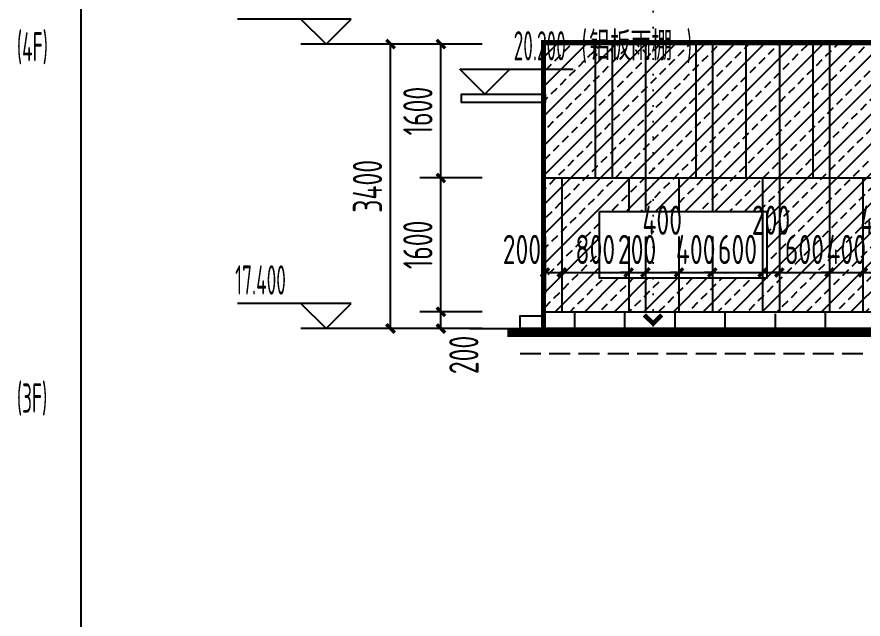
# Model space of a CAD drawing. Extents: x -863035 to 270371, y -8918 to 240488.
# Drawn here: x -256410 to -246295, y 126594 to 133793 of the extents above; entities that cross this region are included whole.
import ezdxf

# ---------------------------------------------------------------- set-up
doc = ezdxf.new("R2010")
doc.units = 0
doc.header["$LTSCALE"] = 1000
doc.header["$MEASUREMENT"] = 0
for name, pattern in [('109-34 轴网$0$L1$0$$AUDIT_BAD_LTYPE1', [0]), ('DASH', [0.35, 0.25, -0.1]), ('DOT2', [0.125, 0, -0.125])]:
    doc.linetypes.add(name, pattern=pattern)
for name, color, linetype in [('01-标注_尺寸', 124, 'Continuous'), ('01-标注_标高', 200, 'Continuous'), ('01-标注_符号', 200, 'Continuous'), ('02-TEXT_标注', 130, 'Continuous'), ('05-填充_156', 156, 'Continuous'), ('A-C_窗', 140, 'Continuous'), ('E-墙面分格', 146, 'Continuous'), ('E-立面轮廓', 241, 'Continuous')]:
    doc.layers.add(name, color=color, linetype=linetype)
doc.layers.add('04-不打印_辅助线', color=165, linetype='Continuous', plot=False)
doc.styles.add('_TCH_DIM', font='ROS1', dxfattribs={"width": 0.75, "bigfont": 'JD'})
doc.styles.add('_TCH_DIM_T3', font='ROS1', dxfattribs={"width": 0.75, "bigfont": 'JD'})
doc.styles.add('logo-3', font='', dxfattribs={"width": 0.8})
doc.styles.get('logo-3').set_extended_font_data('SimSun')
doc.dimstyles.new('_TCH_ARCH&&100', dxfattribs={"dimtxt": 350, "dimasz": 100, "dimexe": 250, "dimexo": 300, "dimgap": 100, "dimtad": 1, "dimdec": 0, "dimzin": 0, "dimdsep": 46, "dimtxsty": '_TCH_DIM_T3', "dimblk": 'ARCHTICK', "dimcen": 0.09, "dimclrt": 7, "dimazin": 2, "dimtfac": 1, "dimtdec": 0, "dimtix": 1, "dimtmove": 2, "dimatfit": 3, "dimfxl": 0, "dimtolj": 1, "dimtzin": 0, "dimarcsym": 0})
doc.dimstyles.new('副本 ISO-1', dxfattribs={"dimtxt": 2.5, "dimasz": 1.5, "dimexe": 1.25, "dimexo": 0.625, "dimtad": 1, "dimdec": 0, "dimtxsty": 'logo-3', "dimblk": 'ARCHTICK', "dimcen": 2.5, "dimdle": 1, "dimadec": 0, "dimazin": 0, "dimtfac": 1, "dimtdec": 0, "dimtix": 1, "dimtmove": 0, "dimatfit": 3, "dimldrblk": 'AR', "dimfxl": 0, "dimarcsym": 0})

# ---------------------------------------------------------------- blocks, each defined once
blk = doc.blocks.new('htgrsjuhytj')
at = {"layer": '02-TEXT_标注', "style": '_TCH_DIM', "width": 0.5625}
for s, p in [('(4F)', (56005.2, -10413.3)), ('(3F)', (56005.2, -14613.3))]:
    blk.add_text(s, height=350, dxfattribs=at).set_placement(p)
blk = doc.blocks.new('_ArchTick')
at = {"color": 0, "linetype": 'ByBlock', "const_width": 0.4}
blk.add_lwpolyline([(-0.5, -0.5), (0.5, 0.5)], dxfattribs=at)
blk = doc.blocks.new('*X7')
at = {"color": 0}
for p, q in [((-1012.3116, 1692.7221), (-1012.3116, 1692.7226)), ((-1012.3115, 1692.7227), (-1012.2838, 1692.7227)), ((-1012.3111, 1692.7217), (-1012.2828, 1692.7217)), ((-1012.3106, 1692.7211), (-1012.3106, 1692.7236)), ((-1012.3105, 1692.7237), (-1012.2848, 1692.7237)), ((-1012.3101, 1692.7207), (-1012.2818, 1692.7207)), ((-1012.3096, 1692.7201), (-1012.3096, 1692.7246)), ((-1012.3095, 1692.7247), (-1012.2858, 1692.7247)), ((-1012.3091, 1692.7197), (-1012.2808, 1692.7197)), ((-1012.3086, 1692.7191), (-1012.3086, 1692.7256)), ((-1012.3085, 1692.7257), (-1012.2868, 1692.7257)), ((-1012.3081, 1692.7187), (-1012.2798, 1692.7187)), ((-1012.3076, 1692.7181), (-1012.3076, 1692.7266)), ((-1012.3075, 1692.7267), (-1012.2878, 1692.7267)), ((-1012.3071, 1692.7177), (-1012.2788, 1692.7177)), ((-1012.3066, 1692.7171), (-1012.3066, 1692.7276)), ((-1012.3065, 1692.7277), (-1012.2888, 1692.7277)), ((-1012.3061, 1692.7167), (-1012.2778, 1692.7167)), ((-1012.3056, 1692.7161), (-1012.3056, 1692.7286)), ((-1012.3055, 1692.7287), (-1012.2898, 1692.7287)), ((-1012.3051, 1692.7157), (-1012.2768, 1692.7157)), ((-1012.3046, 1692.7151), (-1012.3046, 1692.7296)), ((-1012.3045, 1692.7297), (-1012.2908, 1692.7297)), ((-1012.3041, 1692.7147), (-1012.2758, 1692.7147)), ((-1012.3036, 1692.7141), (-1012.3036, 1692.7306)), ((-1012.3035, 1692.7307), (-1012.2918, 1692.7307)), ((-1012.3031, 1692.7137), (-1012.2748, 1692.7137)), ((-1012.3026, 1692.7131), (-1012.3026, 1692.7316)), ((-1012.3025, 1692.7317), (-1012.2928, 1692.7317)), ((-1012.3021, 1692.7127), (-1012.2738, 1692.7127)), ((-1012.3016, 1692.7121), (-1012.3016, 1692.7326)), ((-1012.3015, 1692.7327), (-1012.2938, 1692.7327)), ((-1012.3011, 1692.7117), (-1012.2728, 1692.7117)), ((-1012.3006, 1692.7111), (-1012.3006, 1692.7336)), ((-1012.3005, 1692.7337), (-1012.2948, 1692.7337)), ((-1012.3001, 1692.7107), (-1012.2718, 1692.7107)), ((-1012.2996, 1692.7101), (-1012.2996, 1692.7346)), ((-1012.2995, 1692.7347), (-1012.2958, 1692.7347)), ((-1012.2991, 1692.7097), (-1012.2708, 1692.7097)), ((-1012.2986, 1692.7091), (-1012.2986, 1692.7356)), ((-1012.2985, 1692.7357), (-1012.2968, 1692.7357)), ((-1012.2981, 1692.7087), (-1012.2698, 1692.7087)), ((-1012.2976, 1692.7081), (-1012.2976, 1692.7364)), ((-1012.2971, 1692.7077), (-1012.2688, 1692.7077)), ((-1012.2966, 1692.7071), (-1012.2966, 1692.7354)), ((-1012.2961, 1692.7067), (-1012.2678, 1692.7067)), ((-1012.2956, 1692.7061), (-1012.2956, 1692.7344)), ((-1012.2951, 1692.7057), (-1012.2668, 1692.7057)), ((-1012.2946, 1692.7051), (-1012.2946, 1692.7334)), ((-1012.2941, 1692.7047), (-1012.2658, 1692.7047)), ((-1012.2936, 1692.7041), (-1012.2936, 1692.7324)), ((-1012.2931, 1692.7037), (-1012.2648, 1692.7037)), ((-1012.2926, 1692.7031), (-1012.2926, 1692.7314)), ((-1012.2921, 1692.7027), (-1012.2638, 1692.7027)), ((-1012.2916, 1692.7021), (-1012.2916, 1692.7304)), ((-1012.2911, 1692.7017), (-1012.2628, 1692.7017)), ((-1012.2906, 1692.7011), (-1012.2906, 1692.7294)), ((-1012.2901, 1692.7007), (-1012.2618, 1692.7007)), ((-1012.2896, 1692.7001), (-1012.2896, 1692.7284)), ((-1012.2886, 1692.6991), (-1012.2886, 1692.7274)), ((-1012.2876, 1692.6981), (-1012.2876, 1692.7264)), ((-1012.2866, 1692.6971), (-1012.2866, 1692.7254)), ((-1012.2856, 1692.6961), (-1012.2856, 1692.7244)), ((-1012.2846, 1692.6951), (-1012.2846, 1692.7234)), ((-1012.2836, 1692.6941), (-1012.2836, 1692.7224)), ((-1012.2826, 1692.6931), (-1012.2826, 1692.7214)), ((-1012.2816, 1692.6921), (-1012.2816, 1692.7204)), ((-1012.2806, 1692.6911), (-1012.2806, 1692.7194)), ((-1012.2796, 1692.6901), (-1012.2796, 1692.7184)), ((-1012.2786, 1692.6891), (-1012.2786, 1692.7174)), ((-1012.2776, 1692.6881), (-1012.2776, 1692.7164)), ((-1012.2766, 1692.6871), (-1012.2766, 1692.7154)), ((-1012.2756, 1692.6861), (-1012.2756, 1692.7144)), ((-1012.2746, 1692.6851), (-1012.2746, 1692.7134)), ((-1012.2736, 1692.6841), (-1012.2736, 1692.7124)), ((-1012.2726, 1692.6831), (-1012.2726, 1692.7114)), ((-1012.2716, 1692.6821), (-1012.2716, 1692.7104)), ((-1012.2706, 1692.6811), (-1012.2706, 1692.7094)), ((-1012.2696, 1692.6801), (-1012.2696, 1692.7084)), ((-1012.2686, 1692.6791), (-1012.2686, 1692.7074)), ((-1012.2676, 1692.6781), (-1012.2676, 1692.7064)), ((-1012.2666, 1692.6771), (-1012.2666, 1692.7054)), ((-1012.2656, 1692.6761), (-1012.2656, 1692.7044)), ((-1012.2646, 1692.6751), (-1012.2646, 1692.7034)), ((-1012.2636, 1692.6741), (-1012.2636, 1692.7024)), ((-1012.2626, 1692.6731), (-1012.2626, 1692.7014)), ((-1012.2616, 1692.6721), (-1012.2616, 1692.7004)), ((-1012.2906, 1692.6387), (-1012.2623, 1692.6387)), ((-1012.2906, 1692.6104), (-1012.2906, 1692.6387)), ((-1012.2896, 1692.6397), (-1012.2613, 1692.6397)), ((-1012.2896, 1692.6114), (-1012.2896, 1692.6397)), ((-1012.2891, 1692.6997), (-1012.2608, 1692.6997)), ((-1012.2886, 1692.6407), (-1012.2603, 1692.6407)), ((-1012.2886, 1692.6124), (-1012.2886, 1692.6407)), ((-1012.2881, 1692.6987), (-1012.2598, 1692.6987)), ((-1012.2876, 1692.6417), (-1012.2593, 1692.6417)), ((-1012.2876, 1692.6134), (-1012.2876, 1692.6417)), ((-1012.2871, 1692.6977), (-1012.2588, 1692.6977)), ((-1012.2866, 1692.6427), (-1012.2583, 1692.6427)), ((-1012.2866, 1692.6144), (-1012.2866, 1692.6427)), ((-1012.2861, 1692.6967), (-1012.2578, 1692.6967)), ((-1012.2856, 1692.6437), (-1012.2573, 1692.6437)), ((-1012.2856, 1692.6154), (-1012.2856, 1692.6437)), ((-1012.2851, 1692.6957), (-1012.2568, 1692.6957)), ((-1012.2846, 1692.6447), (-1012.2563, 1692.6447)), ((-1012.2846, 1692.6164), (-1012.2846, 1692.6447)), ((-1012.2841, 1692.6947), (-1012.2558, 1692.6947)), ((-1012.2836, 1692.6457), (-1012.2553, 1692.6457)), ((-1012.2836, 1692.6174), (-1012.2836, 1692.6457)), ((-1012.2831, 1692.6937), (-1012.2548, 1692.6937)), ((-1012.2826, 1692.6467), (-1012.2543, 1692.6467)), ((-1012.2826, 1692.6184), (-1012.2826, 1692.6467)), ((-1012.2821, 1692.6927), (-1012.2538, 1692.6927)), ((-1012.2816, 1692.6477), (-1012.2533, 1692.6477)), ((-1012.2816, 1692.6194), (-1012.2816, 1692.6477)), ((-1012.2811, 1692.6917), (-1012.2528, 1692.6917)), ((-1012.2806, 1692.6487), (-1012.2523, 1692.6487)), ((-1012.2806, 1692.6204), (-1012.2806, 1692.6487)), ((-1012.2801, 1692.6907), (-1012.2518, 1692.6907)), ((-1012.2796, 1692.6497), (-1012.2513, 1692.6497)), ((-1012.2796, 1692.6214), (-1012.2796, 1692.6497)), ((-1012.2791, 1692.6897), (-1012.2508, 1692.6897)), ((-1012.2786, 1692.6507), (-1012.2503, 1692.6507)), ((-1012.2786, 1692.6224), (-1012.2786, 1692.6507)), ((-1012.2781, 1692.6887), (-1012.2498, 1692.6887)), ((-1012.2776, 1692.6517), (-1012.2493, 1692.6517)), ((-1012.2776, 1692.6234), (-1012.2776, 1692.6517)), ((-1012.2771, 1692.6877), (-1012.2488, 1692.6877)), ((-1012.2766, 1692.6527), (-1012.2483, 1692.6527)), ((-1012.2766, 1692.6244), (-1012.2766, 1692.6527)), ((-1012.2761, 1692.6867), (-1012.2478, 1692.6867)), ((-1012.2756, 1692.6537), (-1012.2473, 1692.6537)), ((-1012.2756, 1692.6254), (-1012.2756, 1692.6537)), ((-1012.2751, 1692.6857), (-1012.2468, 1692.6857)), ((-1012.2746, 1692.6547), (-1012.2463, 1692.6547)), ((-1012.2746, 1692.6264), (-1012.2746, 1692.6547)), ((-1012.2741, 1692.6847), (-1012.2458, 1692.6847)), ((-1012.2736, 1692.6557), (-1012.2453, 1692.6557)), ((-1012.2736, 1692.6274), (-1012.2736, 1692.6557)), ((-1012.2731, 1692.6837), (-1012.2448, 1692.6837)), ((-1012.2726, 1692.6567), (-1012.2443, 1692.6567)), ((-1012.2726, 1692.6284), (-1012.2726, 1692.6567)), ((-1012.2721, 1692.6827), (-1012.2438, 1692.6827)), ((-1012.2716, 1692.6577), (-1012.2433, 1692.6577)), ((-1012.2716, 1692.6294), (-1012.2716, 1692.6577)), ((-1012.2711, 1692.6817), (-1012.2428, 1692.6817)), ((-1012.2706, 1692.6587), (-1012.2423, 1692.6587)), ((-1012.2706, 1692.6304), (-1012.2706, 1692.6587)), ((-1012.2701, 1692.6807), (-1012.2418, 1692.6807)), ((-1012.2696, 1692.6597), (-1012.2413, 1692.6597)), ((-1012.2696, 1692.6314), (-1012.2696, 1692.6597)), ((-1012.2691, 1692.6797), (-1012.2408, 1692.6797)), ((-1012.2686, 1692.6607), (-1012.2403, 1692.6607)), ((-1012.2686, 1692.6324), (-1012.2686, 1692.6607)), ((-1012.2681, 1692.6787), (-1012.2398, 1692.6787)), ((-1012.2676, 1692.6617), (-1012.2393, 1692.6617)), ((-1012.2676, 1692.6334), (-1012.2676, 1692.6617)), ((-1012.2671, 1692.6777), (-1012.2388, 1692.6777)), ((-1012.2666, 1692.6627), (-1012.2383, 1692.6627)), ((-1012.2666, 1692.6344), (-1012.2666, 1692.6627)), ((-1012.2661, 1692.6767), (-1012.2378, 1692.6767)), ((-1012.2656, 1692.6637), (-1012.2373, 1692.6637)), ((-1012.2656, 1692.6354), (-1012.2656, 1692.6637)), ((-1012.2651, 1692.6757), (-1012.2368, 1692.6757)), ((-1012.2646, 1692.6647), (-1012.2363, 1692.6647)), ((-1012.2646, 1692.6364), (-1012.2646, 1692.6647)), ((-1012.2641, 1692.6747), (-1012.2358, 1692.6747)), ((-1012.2636, 1692.6657), (-1012.2353, 1692.6657)), ((-1012.2636, 1692.6374), (-1012.2636, 1692.6657)), ((-1012.2631, 1692.6737), (-1012.2348, 1692.6737)), ((-1012.2626, 1692.6667), (-1012.2343, 1692.6667)), ((-1012.2626, 1692.6384), (-1012.2626, 1692.6667)), ((-1012.2621, 1692.6727), (-1012.2338, 1692.6727)), ((-1012.2616, 1692.6677), (-1012.2333, 1692.6677)), ((-1012.2616, 1692.6394), (-1012.2616, 1692.6677)), ((-1012.2611, 1692.6717), (-1012.2328, 1692.6717)), ((-1012.2606, 1692.6711), (-1012.2606, 1692.6994)), ((-1012.2606, 1692.6687), (-1012.2323, 1692.6687)), ((-1012.2606, 1692.6404), (-1012.2606, 1692.6687)), ((-1012.2601, 1692.6707), (-1012.2318, 1692.6707)), ((-1012.2596, 1692.6701), (-1012.2596, 1692.6984)), ((-1012.2596, 1692.6697), (-1012.2313, 1692.6697)), ((-1012.2596, 1692.6414), (-1012.2596, 1692.6697)), ((-1012.2586, 1692.6424), (-1012.2586, 1692.6974)), ((-1012.2576, 1692.6434), (-1012.2576, 1692.6964)), ((-1012.2566, 1692.6444), (-1012.2566, 1692.6954)), ((-1012.2556, 1692.6454), (-1012.2556, 1692.6944)), ((-1012.2546, 1692.6464), (-1012.2546, 1692.6934)), ((-1012.2536, 1692.6474), (-1012.2536, 1692.6924)), ((-1012.2526, 1692.6484), (-1012.2526, 1692.6914)), ((-1012.2516, 1692.6494), (-1012.2516, 1692.6904)), ((-1012.2506, 1692.6504), (-1012.2506, 1692.6894)), ((-1012.2496, 1692.6514), (-1012.2496, 1692.6884)), ((-1012.2486, 1692.6524), (-1012.2486, 1692.6874)), ((-1012.2476, 1692.6534), (-1012.2476, 1692.6864)), ((-1012.2466, 1692.6544), (-1012.2466, 1692.6854)), ((-1012.2456, 1692.6554), (-1012.2456, 1692.6844)), ((-1012.2446, 1692.6564), (-1012.2446, 1692.6834)), ((-1012.2436, 1692.6574), (-1012.2436, 1692.6824)), ((-1012.2426, 1692.6584), (-1012.2426, 1692.6814)), ((-1012.2416, 1692.6594), (-1012.2416, 1692.6804)), ((-1012.2406, 1692.6604), (-1012.2406, 1692.6794)), ((-1012.2396, 1692.6614), (-1012.2396, 1692.6784)), ((-1012.2386, 1692.6624), (-1012.2386, 1692.6774)), ((-1012.2376, 1692.6634), (-1012.2376, 1692.6764)), ((-1012.2366, 1692.6644), (-1012.2366, 1692.6754)), ((-1012.2356, 1692.6654), (-1012.2356, 1692.6744)), ((-1012.2346, 1692.6664), (-1012.2346, 1692.6734)), ((-1012.2336, 1692.6674), (-1012.2336, 1692.6724)), ((-1012.2326, 1692.6684), (-1012.2326, 1692.6714)), ((-1012.2316, 1692.6694), (-1012.2316, 1692.6704)), ((-1012.3116, 1692.6177), (-1012.2833, 1692.6177)), ((-1012.3116, 1692.6172), (-1012.3116, 1692.6177)), ((-1012.3111, 1692.6167), (-1012.2843, 1692.6167)), ((-1012.3106, 1692.6187), (-1012.2823, 1692.6187)), ((-1012.3106, 1692.6162), (-1012.3106, 1692.6187)), ((-1012.3101, 1692.6157), (-1012.2853, 1692.6157)), ((-1012.3096, 1692.6197), (-1012.2813, 1692.6197)), ((-1012.3096, 1692.6152), (-1012.3096, 1692.6197)), ((-1012.3091, 1692.6147), (-1012.2863, 1692.6147)), ((-1012.3086, 1692.6207), (-1012.2803, 1692.6207)), ((-1012.3086, 1692.6142), (-1012.3086, 1692.6207)), ((-1012.3081, 1692.6137), (-1012.2873, 1692.6137)), ((-1012.3076, 1692.6217), (-1012.2793, 1692.6217)), ((-1012.3076, 1692.6132), (-1012.3076, 1692.6217)), ((-1012.3071, 1692.6127), (-1012.2883, 1692.6127)), ((-1012.3066, 1692.6227), (-1012.2783, 1692.6227)), ((-1012.3066, 1692.6122), (-1012.3066, 1692.6227)), ((-1012.3061, 1692.6117), (-1012.2893, 1692.6117)), ((-1012.3056, 1692.6237), (-1012.2773, 1692.6237)), ((-1012.3056, 1692.6112), (-1012.3056, 1692.6237)), ((-1012.3051, 1692.6107), (-1012.2903, 1692.6107)), ((-1012.3046, 1692.6247), (-1012.2763, 1692.6247)), ((-1012.3046, 1692.6102), (-1012.3046, 1692.6247)), ((-1012.3041, 1692.6097), (-1012.2913, 1692.6097)), ((-1012.3036, 1692.6257), (-1012.2753, 1692.6257)), ((-1012.3036, 1692.6092), (-1012.3036, 1692.6257)), ((-1012.3031, 1692.6087), (-1012.2923, 1692.6087)), ((-1012.3026, 1692.6267), (-1012.2743, 1692.6267)), ((-1012.3026, 1692.6082), (-1012.3026, 1692.6267)), ((-1012.3021, 1692.6077), (-1012.2933, 1692.6077)), ((-1012.3016, 1692.6277), (-1012.2733, 1692.6277)), ((-1012.3016, 1692.6072), (-1012.3016, 1692.6277)), ((-1012.3011, 1692.6067), (-1012.2943, 1692.6067)), ((-1012.3006, 1692.6287), (-1012.2723, 1692.6287)), ((-1012.3006, 1692.6062), (-1012.3006, 1692.6287)), ((-1012.3001, 1692.6057), (-1012.2953, 1692.6057)), ((-1012.2996, 1692.6297), (-1012.2713, 1692.6297)), ((-1012.2996, 1692.6052), (-1012.2996, 1692.6297)), ((-1012.2991, 1692.6047), (-1012.2963, 1692.6047)), ((-1012.2986, 1692.6307), (-1012.2703, 1692.6307)), ((-1012.2986, 1692.6042), (-1012.2986, 1692.6307)), ((-1012.2981, 1692.6037), (-1012.2973, 1692.6037)), ((-1012.2976, 1692.6317), (-1012.2693, 1692.6317)), ((-1012.2976, 1692.6034), (-1012.2976, 1692.6317)), ((-1012.2966, 1692.6327), (-1012.2683, 1692.6327)), ((-1012.2966, 1692.6044), (-1012.2966, 1692.6327)), ((-1012.2956, 1692.6337), (-1012.2673, 1692.6337)), ((-1012.2956, 1692.6054), (-1012.2956, 1692.6337)), ((-1012.2946, 1692.6347), (-1012.2663, 1692.6347)), ((-1012.2946, 1692.6064), (-1012.2946, 1692.6347)), ((-1012.2936, 1692.6357), (-1012.2653, 1692.6357)), ((-1012.2936, 1692.6074), (-1012.2936, 1692.6357)), ((-1012.2926, 1692.6367), (-1012.2643, 1692.6367)), ((-1012.2926, 1692.6084), (-1012.2926, 1692.6367)), ((-1012.2916, 1692.6377), (-1012.2633, 1692.6377)), ((-1012.2916, 1692.6094), (-1012.2916, 1692.6377))]:
    blk.add_line(p, q, dxfattribs=at)
blk = doc.blocks.new('A-ARROW')
blk.add_lwpolyline([(0.0808, 0.0525), (0.0666, 0.0666), (0, 0), (0.0666, -0.0666), (0.0808, -0.0525), (0.0283, 0)], close=True)
at = {"rotation": 180}
blk.add_blockref('*X7', (-1012.2311, 1692.6699), dxfattribs=at)
blk = doc.blocks.new('AR')
at = {"xscale": -21.59999999986031, "yscale": 21.59999999999127, "zscale": 21.6, "rotation": 359.9999997162888}
blk.add_blockref('A-ARROW', (0, 0), dxfattribs=at)
blk = doc.blocks.new('*D303')
at = {"layer": '01-标注_尺寸', "color": 0, "lineweight": -2, "transparency": 16777216}
for p, q in [((-250096, 131168), (-250096, 130488)), ((-249896, 131168), (-249896, 130488)), ((-250096, 130738), (-249896, 130738))]:
    blk.add_line(p, q, dxfattribs=at)
at = {"layer": 'Defpoints', "color": 0, "transparency": 16777216}
for p in [(-250096, 131468), (-249896, 131468), (-249896, 130738)]:
    blk.add_point(p, dxfattribs=at)
at = {"layer": '01-标注_尺寸', "color": 0, "lineweight": -2, "transparency": 16777216, "xscale": 100, "yscale": 100, "zscale": 100, "rotation": 180}
blk.add_blockref('_ArchTick', (-250096, 130738), dxfattribs=at)
at = {"layer": '01-标注_尺寸', "color": 0, "lineweight": -2, "transparency": 16777216, "xscale": 100, "yscale": 100, "zscale": 100}
blk.add_blockref('_ArchTick', (-249896, 130738), dxfattribs=at)
at = {"layer": '01-标注_尺寸', "color": 7, "transparency": 16777216, "insert": (-250373, 131013), "char_height": 350, "attachment_point": 5, "style": '_TCH_DIM_T3'}
blk.add_mtext('\\A1;200', dxfattribs=at)
blk = doc.blocks.new('*D304')
at = {"layer": '01-标注_尺寸', "color": 0, "lineweight": -2, "transparency": 16777216}
for p, q in [((-249896, 131168), (-249896, 130488)), ((-249096, 131168), (-249096, 130488)), ((-249896, 130738), (-249096, 130738))]:
    blk.add_line(p, q, dxfattribs=at)
at = {"layer": 'Defpoints', "color": 0, "transparency": 16777216}
for p in [(-249896, 131468), (-249096, 131468), (-249096, 130738)]:
    blk.add_point(p, dxfattribs=at)
at = {"layer": '01-标注_尺寸', "color": 0, "lineweight": -2, "transparency": 16777216, "xscale": 100, "yscale": 100, "zscale": 100, "rotation": 180}
blk.add_blockref('_ArchTick', (-249896, 130738), dxfattribs=at)
at = {"layer": '01-标注_尺寸', "color": 0, "lineweight": -2, "transparency": 16777216, "xscale": 100, "yscale": 100, "zscale": 100}
blk.add_blockref('_ArchTick', (-249096, 130738), dxfattribs=at)
at = {"layer": '01-标注_尺寸', "color": 7, "transparency": 16777216, "insert": (-249496, 131013), "char_height": 350, "attachment_point": 5, "style": '_TCH_DIM_T3'}
blk.add_mtext('\\A1;800', dxfattribs=at)
blk = doc.blocks.new('*D305')
at = {"layer": '01-标注_尺寸', "color": 0, "lineweight": -2, "transparency": 16777216}
for p, q in [((-249096, 131168), (-249096, 130488)), ((-248896, 131168), (-248896, 130488)), ((-249096, 130738), (-249196, 130738)), ((-249096, 130738), (-248896, 130738)), ((-248896, 130738), (-248796, 130738))]:
    blk.add_line(p, q, dxfattribs=at)
at = {"layer": 'Defpoints', "color": 0, "transparency": 16777216}
for p in [(-249096, 131468), (-248896, 131468), (-248896, 130738)]:
    blk.add_point(p, dxfattribs=at)
at = {"layer": '01-标注_尺寸', "color": 0, "lineweight": -2, "transparency": 16777216, "xscale": 100, "yscale": 100, "zscale": 100}
blk.add_blockref('_ArchTick', (-249096, 130738), dxfattribs=at)
at = {"layer": '01-标注_尺寸', "color": 0, "lineweight": -2, "transparency": 16777216, "xscale": 100, "yscale": 100, "zscale": 100, "rotation": 180}
blk.add_blockref('_ArchTick', (-248896, 130738), dxfattribs=at)
at = {"layer": '01-标注_尺寸', "color": 7, "transparency": 16777216, "insert": (-248996, 131013), "char_height": 350, "attachment_point": 5, "style": '_TCH_DIM_T3'}
blk.add_mtext('\\A1;200', dxfattribs=at)
blk = doc.blocks.new('*D306')
at = {"layer": '01-标注_尺寸', "color": 0, "lineweight": -2, "transparency": 16777216}
for p, q in [((-248896, 131168), (-248896, 130488)), ((-248496, 131168), (-248496, 130488)), ((-248896, 130738), (-248496, 130738))]:
    blk.add_line(p, q, dxfattribs=at)
at = {"layer": 'Defpoints', "color": 0, "transparency": 16777216}
for p in [(-248896, 131468), (-248496, 131468), (-248496, 130738)]:
    blk.add_point(p, dxfattribs=at)
at = {"layer": '01-标注_尺寸', "color": 0, "lineweight": -2, "transparency": 16777216, "xscale": 100, "yscale": 100, "zscale": 100, "rotation": 180}
blk.add_blockref('_ArchTick', (-248896, 130738), dxfattribs=at)
at = {"layer": '01-标注_尺寸', "color": 0, "lineweight": -2, "transparency": 16777216, "xscale": 100, "yscale": 100, "zscale": 100}
blk.add_blockref('_ArchTick', (-248496, 130738), dxfattribs=at)
at = {"layer": '01-标注_尺寸', "color": 7, "transparency": 16777216, "insert": (-248696, 131363), "char_height": 350, "attachment_point": 5, "style": '_TCH_DIM_T3'}
blk.add_mtext('\\A1;400', dxfattribs=at)
blk = doc.blocks.new('*D307')
at = {"layer": '01-标注_尺寸', "color": 0, "lineweight": -2, "transparency": 16777216}
for p, q in [((-248496, 131168), (-248496, 130488)), ((-248096, 131168), (-248096, 130488)), ((-248496, 130738), (-248596, 130738)), ((-248496, 130738), (-248096, 130738)), ((-248096, 130738), (-247996, 130738))]:
    blk.add_line(p, q, dxfattribs=at)
at = {"layer": 'Defpoints', "color": 0, "transparency": 16777216}
for p in [(-248496, 131468), (-248096, 131468), (-248096, 130738)]:
    blk.add_point(p, dxfattribs=at)
at = {"layer": '01-标注_尺寸', "color": 0, "lineweight": -2, "transparency": 16777216, "xscale": 100, "yscale": 100, "zscale": 100}
blk.add_blockref('_ArchTick', (-248496, 130738), dxfattribs=at)
at = {"layer": '01-标注_尺寸', "color": 0, "lineweight": -2, "transparency": 16777216, "xscale": 100, "yscale": 100, "zscale": 100, "rotation": 180}
blk.add_blockref('_ArchTick', (-248096, 130738), dxfattribs=at)
at = {"layer": '01-标注_尺寸', "color": 7, "transparency": 16777216, "insert": (-248296, 131013), "char_height": 350, "attachment_point": 5, "style": '_TCH_DIM_T3'}
blk.add_mtext('\\A1;400', dxfattribs=at)
blk = doc.blocks.new('*D308')
at = {"layer": '01-标注_尺寸', "color": 0, "lineweight": -2, "transparency": 16777216}
for p, q in [((-248096, 131168), (-248096, 130488)), ((-247496, 131168), (-247496, 130488)), ((-248096, 130738), (-248196, 130738)), ((-248096, 130738), (-247496, 130738)), ((-247496, 130738), (-247396, 130738))]:
    blk.add_line(p, q, dxfattribs=at)
at = {"layer": 'Defpoints', "color": 0, "transparency": 16777216}
for p in [(-248096, 131468), (-247496, 131468), (-247496, 130738)]:
    blk.add_point(p, dxfattribs=at)
at = {"layer": '01-标注_尺寸', "color": 0, "lineweight": -2, "transparency": 16777216, "xscale": 100, "yscale": 100, "zscale": 100}
blk.add_blockref('_ArchTick', (-248096, 130738), dxfattribs=at)
at = {"layer": '01-标注_尺寸', "color": 0, "lineweight": -2, "transparency": 16777216, "xscale": 100, "yscale": 100, "zscale": 100, "rotation": 180}
blk.add_blockref('_ArchTick', (-247496, 130738), dxfattribs=at)
at = {"layer": '01-标注_尺寸', "color": 7, "transparency": 16777216, "insert": (-247796, 131013), "char_height": 350, "attachment_point": 5, "style": '_TCH_DIM_T3'}
blk.add_mtext('\\A1;600', dxfattribs=at)
blk = doc.blocks.new('*D309')
at = {"layer": '01-标注_尺寸', "color": 0, "lineweight": -2, "transparency": 16777216}
for p, q in [((-247496, 131168), (-247496, 130488)), ((-247296, 131168), (-247296, 130488)), ((-247496, 130738), (-247296, 130738))]:
    blk.add_line(p, q, dxfattribs=at)
at = {"layer": 'Defpoints', "color": 0, "transparency": 16777216}
for p in [(-247496, 131468), (-247296, 131468), (-247296, 130738)]:
    blk.add_point(p, dxfattribs=at)
at = {"layer": '01-标注_尺寸', "color": 0, "lineweight": -2, "transparency": 16777216, "xscale": 100, "yscale": 100, "zscale": 100, "rotation": 180}
blk.add_blockref('_ArchTick', (-247496, 130738), dxfattribs=at)
at = {"layer": '01-标注_尺寸', "color": 0, "lineweight": -2, "transparency": 16777216, "xscale": 100, "yscale": 100, "zscale": 100}
blk.add_blockref('_ArchTick', (-247296, 130738), dxfattribs=at)
at = {"layer": '01-标注_尺寸', "color": 7, "transparency": 16777216, "insert": (-247396, 131363), "char_height": 350, "attachment_point": 5, "style": '_TCH_DIM_T3'}
blk.add_mtext('\\A1;200', dxfattribs=at)
blk = doc.blocks.new('*D310')
at = {"layer": '01-标注_尺寸', "color": 0, "lineweight": -2, "transparency": 16777216}
for p, q in [((-247296, 131168), (-247296, 130488)), ((-246696, 131168), (-246696, 130488)), ((-247296, 130738), (-247396, 130738)), ((-247296, 130738), (-246696, 130738)), ((-246696, 130738), (-246596, 130738))]:
    blk.add_line(p, q, dxfattribs=at)
at = {"layer": 'Defpoints', "color": 0, "transparency": 16777216}
for p in [(-247296, 131468), (-246696, 131468), (-246696, 130738)]:
    blk.add_point(p, dxfattribs=at)
at = {"layer": '01-标注_尺寸', "color": 0, "lineweight": -2, "transparency": 16777216, "xscale": 100, "yscale": 100, "zscale": 100}
blk.add_blockref('_ArchTick', (-247296, 130738), dxfattribs=at)
at = {"layer": '01-标注_尺寸', "color": 0, "lineweight": -2, "transparency": 16777216, "xscale": 100, "yscale": 100, "zscale": 100, "rotation": 180}
blk.add_blockref('_ArchTick', (-246696, 130738), dxfattribs=at)
at = {"layer": '01-标注_尺寸', "color": 7, "transparency": 16777216, "insert": (-246996, 131013), "char_height": 350, "attachment_point": 5, "style": '_TCH_DIM_T3'}
blk.add_mtext('\\A1;600', dxfattribs=at)
blk = doc.blocks.new('*D311')
at = {"layer": '01-标注_尺寸', "color": 0, "lineweight": -2, "transparency": 16777216}
for p, q in [((-246696, 131168), (-246696, 130488)), ((-246296, 131168), (-246296, 130488)), ((-246696, 130738), (-246796, 130738)), ((-246696, 130738), (-246296, 130738)), ((-246296, 130738), (-246196, 130738))]:
    blk.add_line(p, q, dxfattribs=at)
at = {"layer": 'Defpoints', "color": 0, "transparency": 16777216}
for p in [(-246696, 131468), (-246296, 131468), (-246296, 130738)]:
    blk.add_point(p, dxfattribs=at)
at = {"layer": '01-标注_尺寸', "color": 0, "lineweight": -2, "transparency": 16777216, "xscale": 100, "yscale": 100, "zscale": 100}
blk.add_blockref('_ArchTick', (-246696, 130738), dxfattribs=at)
at = {"layer": '01-标注_尺寸', "color": 0, "lineweight": -2, "transparency": 16777216, "xscale": 100, "yscale": 100, "zscale": 100, "rotation": 180}
blk.add_blockref('_ArchTick', (-246296, 130738), dxfattribs=at)
at = {"layer": '01-标注_尺寸', "color": 7, "transparency": 16777216, "insert": (-246496, 131013), "char_height": 350, "attachment_point": 5, "style": '_TCH_DIM_T3'}
blk.add_mtext('\\A1;400', dxfattribs=at)
blk = doc.blocks.new('*D312')
at = {"layer": '01-标注_尺寸', "color": 0, "lineweight": -2, "transparency": 16777216}
for p, q in [((-246296, 131168), (-246296, 130488)), ((-245896, 131168), (-245896, 130488)), ((-246296, 130738), (-245896, 130738))]:
    blk.add_line(p, q, dxfattribs=at)
at = {"layer": 'Defpoints', "color": 0, "transparency": 16777216}
for p in [(-246296, 131468), (-245896, 131468), (-245896, 130738)]:
    blk.add_point(p, dxfattribs=at)
at = {"layer": '01-标注_尺寸', "color": 0, "lineweight": -2, "transparency": 16777216, "xscale": 100, "yscale": 100, "zscale": 100, "rotation": 180}
blk.add_blockref('_ArchTick', (-246296, 130738), dxfattribs=at)
at = {"layer": '01-标注_尺寸', "color": 0, "lineweight": -2, "transparency": 16777216, "xscale": 100, "yscale": 100, "zscale": 100}
blk.add_blockref('_ArchTick', (-245896, 130738), dxfattribs=at)
at = {"layer": '01-标注_尺寸', "color": 7, "transparency": 16777216, "insert": (-246096, 131363), "char_height": 350, "attachment_point": 5, "style": '_TCH_DIM_T3'}
blk.add_mtext('\\A1;400', dxfattribs=at)
blk = doc.blocks.new('*D324')
at = {"layer": '01-标注_尺寸', "color": 0, "lineweight": -2, "transparency": 16777216}
for p, q in [((-251451, 133468), (-252194, 133468)), ((-251944, 130068), (-251944, 133468)), ((-251451, 130068), (-252194, 130068))]:
    blk.add_line(p, q, dxfattribs=at)
at = {"layer": 'Defpoints', "color": 0, "transparency": 16777216}
for p in [(-251944, 133468), (-251151, 133468), (-251151, 130068)]:
    blk.add_point(p, dxfattribs=at)
at = {"layer": '01-标注_尺寸', "color": 0, "lineweight": -2, "transparency": 16777216, "xscale": 100, "yscale": 100, "zscale": 100}
for p, rotation in [((-251944, 133468), 90), ((-251944, 130068), 270)]:
    blk.add_blockref('_ArchTick', p, dxfattribs=dict(at, rotation=rotation))
at = {"layer": '01-标注_尺寸', "color": 7, "transparency": 16777216, "insert": (-252219, 131768), "char_height": 350, "attachment_point": 5, "rotation": 90, "style": '_TCH_DIM_T3'}
blk.add_mtext('\\A1;3400', dxfattribs=at)
blk = doc.blocks.new('*D325')
at = {"layer": '01-标注_尺寸', "color": 0, "lineweight": -2, "transparency": 16777216}
for p, q in [((-250848, 130268), (-251592, 130268)), ((-251342, 130068), (-251342, 130268)), ((-250848, 130068), (-251592, 130068))]:
    blk.add_line(p, q, dxfattribs=at)
at = {"layer": 'Defpoints', "color": 0, "transparency": 16777216}
for p in [(-251342, 130268), (-250548, 130268), (-250548, 130068)]:
    blk.add_point(p, dxfattribs=at)
at = {"layer": '01-标注_尺寸', "color": 0, "lineweight": -2, "transparency": 16777216, "xscale": 100, "yscale": 100, "zscale": 100}
for p, rotation in [((-251342, 130268), 90), ((-251342, 130068), 270)]:
    blk.add_blockref('_ArchTick', p, dxfattribs=dict(at, rotation=rotation))
at = {"layer": '01-标注_尺寸', "color": 7, "transparency": 16777216, "insert": (-251067, 129752), "char_height": 350, "attachment_point": 5, "rotation": 90, "style": '_TCH_DIM_T3'}
blk.add_mtext('\\A1;200', dxfattribs=at)
blk = doc.blocks.new('*D326')
at = {"layer": '01-标注_尺寸', "color": 0, "lineweight": -2, "transparency": 16777216}
for p, q in [((-250848, 131868), (-251592, 131868)), ((-251342, 130268), (-251342, 131868)), ((-250848, 130268), (-251592, 130268))]:
    blk.add_line(p, q, dxfattribs=at)
at = {"layer": 'Defpoints', "color": 0, "transparency": 16777216}
for p in [(-251342, 131868), (-250548, 131868), (-250548, 130268)]:
    blk.add_point(p, dxfattribs=at)
at = {"layer": '01-标注_尺寸', "color": 0, "lineweight": -2, "transparency": 16777216, "xscale": 100, "yscale": 100, "zscale": 100}
for p, rotation in [((-251342, 131868), 90), ((-251342, 130268), 270)]:
    blk.add_blockref('_ArchTick', p, dxfattribs=dict(at, rotation=rotation))
at = {"layer": '01-标注_尺寸', "color": 7, "transparency": 16777216, "insert": (-251617, 131068), "char_height": 350, "attachment_point": 5, "rotation": 90, "style": '_TCH_DIM_T3'}
blk.add_mtext('\\A1;1600', dxfattribs=at)
blk = doc.blocks.new('*D327')
at = {"layer": '01-标注_尺寸', "color": 0, "lineweight": -2, "transparency": 16777216}
for p, q in [((-250848, 133468), (-251592, 133468)), ((-251342, 131868), (-251342, 133468)), ((-250848, 131868), (-251592, 131868))]:
    blk.add_line(p, q, dxfattribs=at)
at = {"layer": 'Defpoints', "color": 0, "transparency": 16777216}
for p in [(-251342, 133468), (-250548, 133468), (-250548, 131868)]:
    blk.add_point(p, dxfattribs=at)
at = {"layer": '01-标注_尺寸', "color": 0, "lineweight": -2, "transparency": 16777216, "xscale": 100, "yscale": 100, "zscale": 100}
for p, rotation in [((-251342, 133468), 90), ((-251342, 131868), 270)]:
    blk.add_blockref('_ArchTick', p, dxfattribs=dict(at, rotation=rotation))
at = {"layer": '01-标注_尺寸', "color": 7, "transparency": 16777216, "insert": (-251617, 132668), "char_height": 350, "attachment_point": 5, "rotation": 90, "style": '_TCH_DIM_T3'}
blk.add_mtext('\\A1;1600', dxfattribs=at)

msp = doc.modelspace()

# ---------------------------------------------------------------- hatches: boundary and pattern name
at = {"layer": '05-填充_156'}
h = msp.add_hatch(dxfattribs=at)
h.set_pattern_fill('天然石材', color=256, scale=50)
h.set_pattern_definition([(45, (-266395.9, -165459.94), (-176.77677, 176.77677), []), (45, (-266308.97, -165549.7), (-176.77677, 176.77677), [98.68425, -56.391])])
h.paths.add_polyline_path([(-245095.9, 130268.3), (-245095.9, 133468.3), (-250095.9, 133468.3), (-250095.9, 130268.3)])
h.paths.add_polyline_path([(-247445.9, 131468.3), (-247445.9, 130668.3), (-249445.9, 130668.3), (-249445.9, 131468.3)], flags=16)

# ---------------------------------------------------------------- linework, layer by layer
at = {"layer": '01-标注_标高'}
for p, q in [((-252414.8, 133768.3), (-253771.4, 133768.3)), ((-252714.8, 133468.3), (-253014.8, 133768.3)), ((-252714.8, 133468.3), (-252414.8, 133768.3)), ((-251994.5, 133468.3), (-253014.8, 133468.3)), ((-250815.9, 132868.3), (-251115.9, 133168.3)), ((-251115.9, 133168.3), (-249759.3, 133168.3)), ((-250815.9, 132868.3), (-250515.9, 133168.3)), ((-252414.8, 130368.3), (-253771.4, 130368.3)), ((-252714.8, 130068.3), (-253014.8, 130368.3)), ((-252714.8, 130068.3), (-252414.8, 130368.3)), ((-251994.5, 130068.3), (-253014.8, 130068.3))]:
    msp.add_line(p, q, dxfattribs=at)
at = {"layer": '04-不打印_辅助线'}
msp.add_lwpolyline([(-312416, 143674.5), (-255645.6, 143674.5), (-255645.6, 116174.5), (-312416, 116174.5)], close=True, dxfattribs=at)
at = {"layer": 'A-C_窗'}
for p, q in [((-250095.9, 130268.3), (-245045.9, 130268.3)), ((-250995.9, 130068.3), (-241595.9, 130068.3))]:
    msp.add_line(p, q, dxfattribs=at)
at = {"layer": 'A-C_窗', "linetype": 'DASH'}
msp.add_line((-250395.9, 129768.3), (-234897.9, 129768.3), dxfattribs=at)
at = {"layer": 'A-C_窗', "linetype": '109-34 轴网$0$L1$0$$AUDIT_BAD_LTYPE1'}
for points in [[(-250095.9, 133468.3), (-245095.9, 133468.3), (-245095.9, 130068.3), (-250095.9, 130068.3)], [(-250095.9, 132868.3), (-250095.9, 132768.3), (-251095.9, 132768.3), (-251095.9, 132868.3)], [(-249445.9, 131468.3), (-247445.9, 131468.3), (-247445.9, 130668.3), (-249445.9, 130668.3)]]:
    msp.add_lwpolyline(points, close=True, dxfattribs=at)
msp.add_lwpolyline([(-250095.9, 130068.3), (-250395.9, 130068.3), (-250395.9, 130218.3), (-250095.9, 130218.3)], dxfattribs=at)
at = {"layer": 'E-墙面分格'}
for p, q in [((-249495.9, 133468.3), (-249495.9, 131868.3)), ((-249295.9, 133468.3), (-249295.9, 131868.3)), ((-248895.9, 133468.3), (-248895.9, 131868.3)), ((-248295.9, 133468.3), (-248295.9, 131868.3)), ((-248095.9, 133468.3), (-248095.9, 131868.3)), ((-247695.9, 133468.3), (-247695.9, 131868.3)), ((-247295.9, 133468.3), (-247295.9, 131868.3)), ((-246895.9, 133468.3), (-246895.9, 131868.3)), ((-246695.9, 133468.3), (-246695.9, 131868.3)), ((-250095.9, 131868.3), (-242945.9, 131868.3)), ((-249895.9, 131868.3), (-249895.9, 130268.3)), ((-249095.9, 131868.3), (-249095.9, 131468.3)), ((-248895.9, 131868.3), (-248895.9, 131468.3)), ((-248495.9, 131868.3), (-248495.9, 131468.3)), ((-248095.9, 131868.3), (-248095.9, 131468.3)), ((-247495.9, 131868.3), (-247495.9, 131168.3)), ((-247295.9, 131868.3), (-247295.9, 130268.3)), ((-246695.9, 131868.3), (-246695.9, 130268.3)), ((-246295.9, 131868.3), (-246295.9, 130268.3)), ((-249095.9, 130668.3), (-249095.9, 130268.3)), ((-248895.9, 130668.3), (-248895.9, 130268.3)), ((-248495.9, 130668.3), (-248495.9, 130268.3)), ((-248095.9, 130668.3), (-248095.9, 130268.3)), ((-247495.9, 130668.3), (-247495.9, 130268.3)), ((-249746.2, 130268.3), (-249746.2, 130068.3)), ((-249146.2, 130268.3), (-249146.2, 130068.3)), ((-248546.2, 130268.3), (-248546.2, 130068.3)), ((-247946.2, 130268.3), (-247946.2, 130068.3)), ((-247346.2, 130243.8), (-247346.2, 130068.3)), ((-246746.2, 130268.3), (-246746.2, 130068.3))]:
    msp.add_line(p, q, dxfattribs=at)
at = {"layer": 'E-立面轮廓'}
for points, const_width in [([(-250120.9, 130043.3), (-250120.9, 133493.3), (-245120.9, 133493.3)], 50), ([(-250548.5, 130018.3), (-234897.9, 130018.3)], 100)]:
    msp.add_lwpolyline(points, dxfattribs=dict(at, const_width=const_width))

# ---------------------------------------------------------------- texts
at = {"layer": '02-TEXT_标注', "style": '_TCH_DIM'}
for s, height, width, p in [('20.200', 350, 0.5625, (-250471.8, 133273.3)), ('(', 350, 0.5625, (-249659.3, 133273.3)), ('铝板雨棚', 347.29, 0.75, (-249567.5, 133273.3)), (')', 350, 0.5625, (-248403.5, 133273.3)), ('17.400', 350, 0.5625, (-253801.4, 130473.3))]:
    msp.add_text(s, height=height, dxfattribs=dict(at, width=width)).set_placement(p)

# ---------------------------------------------------------------- dimensions: what is measured, and where the dimension line sits
at = {"layer": '01-标注_尺寸'}
for p1, p2, distance, picture, middle in [((-251150.8, 130068.3), (-251150.8, 133468.3), 793.4, '*D324', (-252219.2, 131768.3)), ((-250548.5, 131868.3), (-250548.5, 133468.3), 793.4, '*D327', (-251616.9, 132668.3)), ((-250548.5, 130268.3), (-250548.5, 131868.3), 793.4, '*D326', (-251616.9, 131068.3)), ((-249895.9, 131468.3), (-249095.9, 131468.3), -730.7, '*D304', (-249495.9, 131012.6)), ((-249095.9, 131468.3), (-248895.9, 131468.3), -730.7, '*D305', (-248995.9, 131012.6)), ((-248495.9, 131468.3), (-248095.9, 131468.3), -730.7, '*D307', (-248295.9, 131012.6)), ((-248095.9, 131468.3), (-247495.9, 131468.3), -730.7, '*D308', (-247795.9, 131012.6)), ((-247295.9, 131468.3), (-246695.9, 131468.3), -730.7, '*D310', (-246995.9, 131012.6)), ((-246695.9, 131468.3), (-246295.9, 131468.3), -730.7, '*D311', (-246495.9, 131012.6))]:
    dim = msp.add_aligned_dim(p1=p1, p2=p2, distance=distance, dimstyle='_TCH_ARCH&&100', dxfattribs=at)
    dim.commit()
    dim.dimension.update_dxf_attribs({"geometry": picture, "text_midpoint": middle})
for base, p1, p2, angle, picture, middle in [((-248495.9, 130737.6), (-248895.9, 131468.3), (-248495.9, 131468.3), 0, '*D306', (-248695.9, 131362.6)), ((-247295.9, 130737.6), (-247495.9, 131468.3), (-247295.9, 131468.3), 0, '*D309', (-247395.9, 131362.6)), ((-245895.9, 130737.6), (-246295.9, 131468.3), (-245895.9, 131468.3), 0, '*D312', (-246095.9, 131362.6)), ((-249895.9, 130737.6), (-250095.9, 131468.3), (-249895.9, 131468.3), 0, '*D303', (-250373.1, 131012.6)), ((-251341.9, 130268.3), (-250548.5, 130068.3), (-250548.5, 130268.3), 90, '*D325', (-251066.9, 129752.3))]:
    dim = msp.add_linear_dim(base=base, p1=p1, p2=p2, angle=angle, dimstyle='_TCH_ARCH&&100', dxfattribs=at)
    dim.commit()
    dim.dimension.update_dxf_attribs({"geometry": picture, "text_midpoint": middle, "dimtype": 161})

# ---------------------------------------------------------------- leaders
at = {"layer": '01-标注_符号', "color": 51, "linetype": 'DOT2', "ltscale": 1.5}
msp.add_leader([(-248806, 130104.2), (-248806, 135950.7)], dimstyle='副本 ISO-1', override={"dimasz": 75, "dimtad": 0}, dxfattribs=at)

# ---------------------------------------------------------------- next in the draw order: block references
msp.add_blockref('htgrsjuhytj', (-312416, 143674.5))

# ---------------------------------------------------------------- next in the draw order: linework, layer by layer
at = {"layer": '04-不打印_辅助线'}
msp.add_lwpolyline([(-230015.6, 143892.3), (-255645.6, 143892.3), (-255645.6, 116752.5), (-230015.6, 116752.5)], close=True, dxfattribs=at)

doc.saveas('drawing.dxf')
